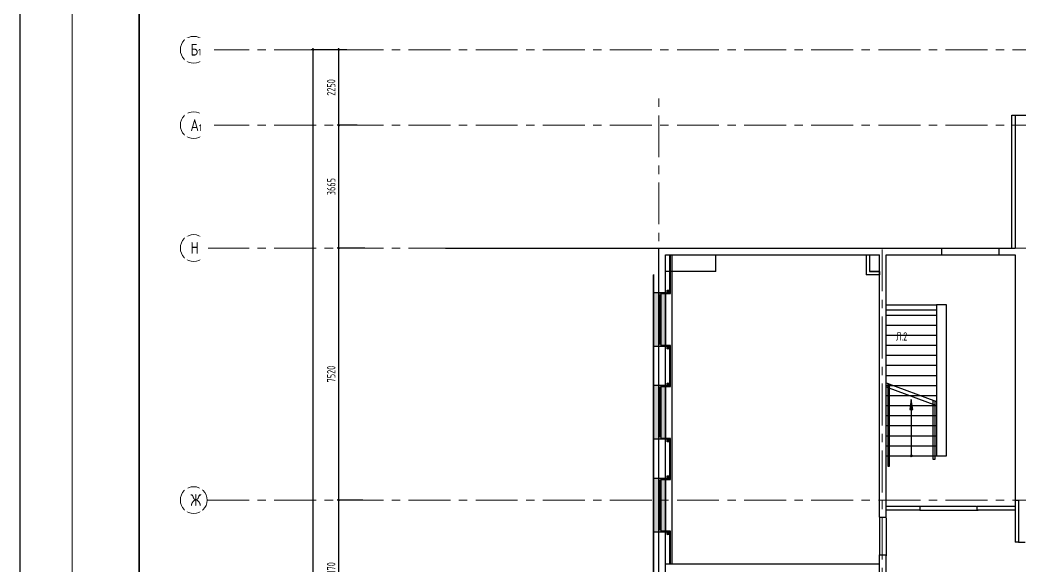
# Model space of a CAD drawing. Header units: millimetres. Extents: x -185251 to 7892985, y -102157 to 319855.
# Drawn here: x -183695 to -153868, y -60418 to -44130 of the extents above; entities that cross this region are included whole.
import ezdxf
from ezdxf import colors
from ezdxf.entities.mleader import LeaderData, LeaderLine
from ezdxf.math import Vec2, Vec3

# ---------------------------------------------------------------- set-up
doc = ezdxf.new("R2010")
doc.units = ezdxf.units.MM
doc.header["$LTSCALE"] = 10
doc.linetypes.add('CENTER', pattern=[2, 1.25, -0.25, 0.25, -0.25])
for name, color, linetype, lineweight in [('013', 7, 'Continuous', 13), ('АР_Оси', 142, 'Continuous', 9), ('АР_Оси размеры', 142, 'Continuous', 9)]:
    doc.layers.add(name, color=color, linetype=linetype, lineweight=lineweight)
doc.layers.add('Архитектура', color=251, linetype='Continuous')
doc.layers.get('0').off()
doc.layers.get('0').freeze()
doc.styles.add('GOST', font='isocpeur.ttf')
doc.styles.add('ISOCPEUR', font='isocpeur.ttf', dxfattribs={"width": 0.7})
doc.styles.add('БДА100', font='romand.shx', dxfattribs={"width": 0.7})
doc.styles.add('ГОСТ 2.304', font='isocpeur.ttf', dxfattribs={"width": 0.7})
doc.dimstyles.new('БДА1', dxfattribs={"dimtxt": 2, "dimasz": 1, "dimexe": 0.7, "dimexo": 0, "dimgap": 0.8, "dimtad": 1, "dimdec": 0, "dimrnd": 1, "dimzin": 0, "dimdsep": 46, "dimtxsty": 'БДА100', "dimblk": 'OBLIQUE', "dimcen": 2, "dimdle": 1, "dimadec": 0, "dimazin": 0, "dimtfac": 1, "dimtdec": 0, "dimtmove": 1, "dimatfit": 3, "dimldrblk": 'NONE', "dimfxl": 0.7, "dimtolj": 1, "dimtzin": 0, "dimlwd": -1, "dimlwe": -1, "dimarcsym": 0})
doc.dimstyles.new('СПДС', dxfattribs={"dimscale": 100, "dimtxt": 2.5, "dimasz": 0.5, "dimexe": 0.5, "dimexo": 1, "dimgap": 1, "dimtad": 1, "dimdec": 0, "dimrnd": 5, "dimtxsty": 'ГОСТ 2.304', "dimblk": 'OBLIQUE', "dimcen": 2.5, "dimdle": 0.5, "dimadec": 0, "dimazin": 2, "dimtfac": 0.75, "dimtdec": 0, "dimtmove": 1, "dimatfit": 3, "dimfxl": 1, "dimtolj": 1, "dimarcsym": 1})

# ---------------------------------------------------------------- blocks, each defined once
blk = doc.blocks.new('_Oblique')
at = {"color": 0, "linetype": 'ByBlock', "lineweight": -2}
blk.add_line((-0.5, -0.5), (0.5, 0.5), dxfattribs=at)
blk = doc.blocks.new('*D386')
at = {"layer": 'Defpoints', "color": 0, "ltscale": 100, "transparency": 16777216}
for p in [(-174196, -58453), (-173378, -58453), (-173846, -62623)]:
    blk.add_point(p, dxfattribs=at)
at = {"layer": 'АР_Оси размеры', "color": 0, "lineweight": -2, "ltscale": 100, "transparency": 16777216}
for p, q in [((-173478, -58453), (-174246, -58453)), ((-174196, -62673), (-174196, -58403)), ((-173946, -62623), (-174246, -62623))]:
    blk.add_line(p, q, dxfattribs=at)
at = {"layer": 'АР_Оси размеры', "color": 0, "lineweight": -2, "ltscale": 100, "transparency": 16777216, "xscale": 50, "yscale": 50, "zscale": 50}
for p, rotation in [((-174196, -58453), 90), ((-174196, -62623), 270)]:
    blk.add_blockref('_Oblique', p, dxfattribs=dict(at, rotation=rotation))
at = {"layer": 'АР_Оси размеры', "color": 0, "ltscale": 100, "transparency": 16777216, "insert": (-174421, -60538), "char_height": 250, "attachment_point": 5, "rotation": 90, "style": 'ГОСТ 2.304'}
blk.add_mtext('\\A1;4170', dxfattribs=at)
blk = doc.blocks.new('*D387')
at = {"layer": 'Defpoints', "color": 0, "ltscale": 100, "transparency": 16777216}
for p in [(-174196, -50933), (-173317, -50933), (-173378, -58453)]:
    blk.add_point(p, dxfattribs=at)
at = {"layer": 'АР_Оси размеры', "color": 0, "lineweight": -2, "ltscale": 100, "transparency": 16777216}
for p, q in [((-173417, -50933), (-174246, -50933)), ((-174196, -58503), (-174196, -50883)), ((-173478, -58453), (-174246, -58453))]:
    blk.add_line(p, q, dxfattribs=at)
at = {"layer": 'АР_Оси размеры', "color": 0, "lineweight": -2, "ltscale": 100, "transparency": 16777216, "xscale": 50, "yscale": 50, "zscale": 50}
for p, rotation in [((-174196, -50933), 90), ((-174196, -58453), 270)]:
    blk.add_blockref('_Oblique', p, dxfattribs=dict(at, rotation=rotation))
at = {"layer": 'АР_Оси размеры', "color": 0, "ltscale": 100, "transparency": 16777216, "insert": (-174421, -54693), "char_height": 250, "attachment_point": 5, "rotation": 90, "style": 'ГОСТ 2.304'}
blk.add_mtext('\\A1;7520', dxfattribs=at)
blk = doc.blocks.new('*D388')
at = {"layer": 'Defpoints', "color": 0, "ltscale": 100, "transparency": 16777216}
for p in [(-174196, -47268), (-173547, -47268), (-173317, -50933)]:
    blk.add_point(p, dxfattribs=at)
at = {"layer": 'АР_Оси размеры', "color": 0, "lineweight": -2, "ltscale": 100, "transparency": 16777216}
for p, q in [((-173647, -47268), (-174246, -47268)), ((-174196, -50983), (-174196, -47218)), ((-173417, -50933), (-174246, -50933))]:
    blk.add_line(p, q, dxfattribs=at)
at = {"layer": 'АР_Оси размеры', "color": 0, "lineweight": -2, "ltscale": 100, "transparency": 16777216, "xscale": 50, "yscale": 50, "zscale": 50}
for p, rotation in [((-174196, -47268), 90), ((-174196, -50933), 270)]:
    blk.add_blockref('_Oblique', p, dxfattribs=dict(at, rotation=rotation))
at = {"layer": 'АР_Оси размеры', "color": 0, "ltscale": 100, "transparency": 16777216, "insert": (-174421, -49100), "char_height": 250, "attachment_point": 5, "rotation": 90, "style": 'ГОСТ 2.304'}
blk.add_mtext('\\A1;3665', dxfattribs=at)
blk = doc.blocks.new('*D389')
at = {"layer": 'Defpoints', "color": 0, "ltscale": 100, "transparency": 16777216}
for p in [(-174196, -45018), (-173854, -45018), (-173547, -47268)]:
    blk.add_point(p, dxfattribs=at)
at = {"layer": 'АР_Оси размеры', "color": 0, "lineweight": -2, "ltscale": 100, "transparency": 16777216}
for p, q in [((-173954, -45018), (-174246, -45018)), ((-174196, -47318), (-174196, -44968)), ((-173647, -47268), (-174246, -47268))]:
    blk.add_line(p, q, dxfattribs=at)
at = {"layer": 'АР_Оси размеры', "color": 0, "lineweight": -2, "ltscale": 100, "transparency": 16777216, "xscale": 50, "yscale": 50, "zscale": 50}
for p, rotation in [((-174196, -45018), 90), ((-174196, -47268), 270)]:
    blk.add_blockref('_Oblique', p, dxfattribs=dict(at, rotation=rotation))
at = {"layer": 'АР_Оси размеры', "color": 0, "ltscale": 100, "transparency": 16777216, "insert": (-174421, -46143), "char_height": 250, "attachment_point": 5, "rotation": 90, "style": 'ГОСТ 2.304'}
blk.add_mtext('\\A1;2250', dxfattribs=at)
blk = doc.blocks.new('_DOTSMALL')
at = {"color": 0, "linetype": 'ByBlock', "const_width": 0.5}
blk.add_lwpolyline([(-0.0625, 0, 1), (0.0625, 0, 1)], format="xyb", close=True, dxfattribs=at)
blk = doc.blocks.new('A$Ce02d65bd')
at = {"ltscale": 100}
for points in [[(0, 0), (0, 75), (75, 75), (75, 0), (0, 0)], [(0, 0), (75, 75)], [(0, 75), (75, 0)]]:
    blk.add_lwpolyline(points, dxfattribs=at)
blk = doc.blocks.new('*D531')
at = {"layer": 'Defpoints', "color": 0, "ltscale": 100, "transparency": 16777216}
for p in [(-173854, -45018), (-174967, -78413), (-174708, -78413)]:
    blk.add_point(p, dxfattribs=at)
at = {"layer": 'АР_Оси размеры', "color": 0, "lineweight": -2, "ltscale": 100, "transparency": 16777216}
for p, q in [((-173954, -45018), (-175017, -45018)), ((-174967, -44968), (-174967, -78463)), ((-174808, -78413), (-175017, -78413))]:
    blk.add_line(p, q, dxfattribs=at)
at = {"layer": 'АР_Оси размеры', "color": 0, "lineweight": -2, "ltscale": 100, "transparency": 16777216, "xscale": 50, "yscale": 50, "zscale": 50}
for p, rotation in [((-174967, -45018), 90), ((-174967, -78413), 270)]:
    blk.add_blockref('_Oblique', p, dxfattribs=dict(at, rotation=rotation))
at = {"layer": 'АР_Оси размеры', "color": 0, "ltscale": 100, "transparency": 16777216, "insert": (-175192, -61715), "char_height": 250, "attachment_point": 5, "rotation": 90, "style": 'ГОСТ 2.304'}
blk.add_mtext('\\A1;33395', dxfattribs=at)
blk = doc.blocks.new('*U106')
h = blk.add_hatch(color=256)
h.dxf.hatch_style = 1
edge = h.paths.add_edge_path()
edge.add_arc((0, 0), 27.6, 359.64, 719.64)
h = blk.add_hatch(color=256)
h.dxf.hatch_style = 1
h.paths.add_polyline_path([(1380, -44), (1380, 44), (1680, 0)])
blk.add_line((1680, 0), (0, 0))
blk.add_lwpolyline([(1380, 44), (1380, -44), (1680, 0), (1380, 44)])
blk.add_circle((0, 0), 27.6)
blk = doc.blocks.new('*U103')
at = {"true_color": 0xffffff}
h = blk.add_hatch(color=7, dxfattribs=at)
h.dxf.hatch_style = 1
h.paths.add_polyline_path([(-1600, 140), (0, 140), (0, -220), (-1600, -220)])
at = {"lineweight": 30}
for p, q in [((-1600, 140), (-1600, -220)), ((0, 140), (0, -220))]:
    blk.add_line(p, q, dxfattribs=at)
for p, q in [((-1600, 140), (0, 140)), ((-1600, 140), (-1600, 140)), ((-1600, 140), (-1600, 140)), ((-1600, 0), (0, 0)), ((0, 140), (0, 140)), ((0, 140), (0, 140)), ((-1600, -70), (0, -70)), ((0, -220), (-1600, -220)), ((-1530, 0), (-1530, -70)), ((-1530, -35), (-70, -35)), ((-70, 0), (-70, -70))]:
    blk.add_line(p, q)
blk = doc.blocks.new('*D539')
at = {"layer": 'Defpoints', "color": 0, "transparency": 16777216}
for p, q in [((-15.52, -5), (-15.52, 599)), ((0, 594), (-19.02, 594)), ((0, 0), (-19.02, 0))]:
    blk.add_line(p, q, dxfattribs=at)
at = {"layer": 'Defpoints', "color": 0, "lineweight": 30, "transparency": 16777216}
for p in [(-15.52, 594), (0, 594), (0, 0)]:
    blk.add_point(p, dxfattribs=at)
at = {"layer": 'Defpoints', "color": 0, "transparency": 16777216, "xscale": 5, "yscale": 5, "zscale": 5}
for p, rotation in [((-15.52, 594), 90), ((-15.52, 0), 270)]:
    blk.add_blockref('_Oblique', p, dxfattribs=dict(at, rotation=rotation))
at = {"layer": 'Defpoints', "color": 0, "lineweight": 0, "transparency": 16777216, "insert": (-24.52, 148.5), "char_height": 10, "attachment_point": 5, "rotation": 90, "style": 'БДА100'}
blk.add_mtext('\\A1;594', dxfattribs=at)
blk = doc.blocks.new('_None')
blk = doc.blocks.new('*U537')
at = {"color": 44, "lineweight": 20, "ltscale": 10}
blk.add_line((0, 594), (0, 0), dxfattribs=at)
at = {"color": 137, "lineweight": 35, "ltscale": 10}
blk.add_line((20, 589), (20, 5), dxfattribs=at)
at = {"color": 44, "lineweight": 13, "style": 'GOST', "oblique": 10, "width": 0.8}
for tag in ['ФОРМАТВЕРТ', 'ФОРМАТГОРИЗ']:
    blk.add_attdef(tag, (789.98, 1.6), '', height=2, dxfattribs=at)
at = {"layer": 'Defpoints', "color": 251, "lineweight": 0}
dim = blk.add_linear_dim(base=(-15.52, 594), p1=(0, 0), p2=(0, 594), angle=90, dimstyle='БДА1', override={"dimscale": 5}, dxfattribs=at)
dim.commit()
dim.dimension.update_dxf_attribs({"geometry": '*D539', "text_midpoint": (-15.52, 148.5), "dimtype": 160})

msp = doc.modelspace()

# ---------------------------------------------------------------- linework, layer by layer
at = {"layer": 'АР_Оси', "linetype": 'CENTER', "ltscale": 100}
for p, q in [((-178117, -45017.9), (-100293.3, -45017.9)), ((-164658, -80224.2), (-164658, -46340.2)), ((-178117, -47267.9), (-100293.3, -47267.9)), ((-178117, -50932.9), (-99874.6, -50932.9)), ((-158008, -80224.2), (-158008, -50841.6)), ((-178117, -58452.9), (-99874.6, -58452.9))]:
    msp.add_line(p, q, dxfattribs=at)
at = {"layer": 'АР_Оси', "ltscale": 0.5}
for centre in [(-178517, -45017.9), (-178517, -47267.9), (-178517, -50932.9), (-178517, -58452.9)]:
    msp.add_circle(centre, 400, dxfattribs=at)
at = {"layer": 'Архитектура', "lineweight": 25, "transparency": 33554684}
for p, q in [((-154138.1, -46967.9), (-119243, -46967.9)), ((-154138.1, -50932.9), (-154138.1, -46967.9)), ((-154043, -46967.9), (-154043, -50932.9)), ((-171018.1, -50932.9), (-156222.4, -50932.9)), ((-164658, -68802.9), (-164658, -50932.9)), ((-156222.4, -51132.9), (-156222.4, -50932.9)), ((-156222.4, -50932.9), (-154539.4, -50932.9)), ((-154522.4, -50932.9), (-154043, -50932.9)), ((-154522.4, -51132.9), (-154522.4, -50932.9)), ((-164458, -68802.9), (-164458, -51132.9)), ((-164458, -51132.9), (-158083, -51132.9)), ((-164258, -60357.9), (-164258, -51132.9)), ((-162958, -51632.5), (-162958, -51132.9)), ((-158483, -51137.9), (-158483, -51732.5)), ((-158383, -51136.6), (-158383, -51632.5)), ((-158083, -58957.7), (-158083, -51132.9)), ((-157883, -58957.7), (-157883, -51132.9)), ((-157883, -51132.9), (-156222.4, -51132.9)), ((-156222.4, -51132.9), (-154482.5, -51133.1)), ((-154522.4, -51132.9), (-154043, -51132.9)), ((-154043, -51132.9), (-154043, -58452.9)), ((-164818, -68642.9), (-164818, -51732.9)), ((-164808, -68652.9), (-164808, -51722.9)), ((-162958, -51632.5), (-164458, -51632.5)), ((-158483, -51732.5), (-158483, -51732.5)), ((-158083, -51732.5), (-158483, -51732.5)), ((-158383, -51632.5), (-158083, -51632.5)), ((-158083, -51632.5), (-158083, -51732.5)), ((-157882.9, -52631.6), (-156382.9, -52631.6)), ((-157882.9, -52931.6), (-156382.9, -52931.6)), ((-157882.9, -53231.6), (-156382.9, -53231.6)), ((-157882.9, -53531.6), (-156382.9, -53531.6)), ((-157882.9, -53831.6), (-156382.9, -53831.6)), ((-157882.9, -54131.6), (-156382.9, -54131.6)), ((-157882.9, -54431.6), (-156382.9, -54431.6)), ((-157882.9, -54731.6), (-156382.9, -54731.6)), ((-157887.9, -54951), (-156382.9, -55511)), ((-157887.9, -55071.6), (-156382.9, -55631.6)), ((-157882.9, -55031.6), (-156382.9, -55031.6)), ((-157882.9, -55331.6), (-157189.3, -55331.6)), ((-157189.3, -55331.6), (-156382.9, -55331.6)), ((-157883, -55633.4), (-156382.9, -55631.6)), ((-157883, -55931.6), (-156382.9, -55931.6)), ((-157883, -56231.5), (-156383, -56231.5)), ((-157883, -56531.6), (-156383, -56531.6)), ((-157883, -56831.6), (-156382.9, -56831.6)), ((-157888, -57131.6), (-156382.9, -57131.6)), ((-154043, -58452.9), (-153943, -58452.9)), ((-154043, -58452.9), (-154043, -59710.4)), ((-153943, -58452.9), (-153943, -59710.4)), ((-156883, -58632.9), (-156883, -58752.9)), ((-156883, -58632.9), (-155200, -58632.9)), ((-156883, -58752.9), (-155143, -58753.1)), ((-155183, -58632.9), (-155183, -58752.9)), ((-154043, -58632.9), (-154043, -58752.9)), ((-158083, -58957.7), (-157883, -58957.7)), ((-158083, -58957.7), (-158083, -60087.7)), ((-157883, -58985.2), (-157883, -60112)), ((-153943, -59710.4), (-154043, -59710.4)), ((-153943, -59710.4), (-153743, -59710.4)), ((-158083, -61457.9), (-158083, -60087.7)), ((-158083, -60087.7), (-157883, -60087.7)), ((-157883, -61457.9), (-157883, -60087.7))]:
    msp.add_line(p, q, dxfattribs=at)
for points in [[(-164643.6, -52267.9), (-164332.3, -52267.9), (-164332.3, -51132.9)], [(-164598, -52292.9), (-164307.3, -52292.9), (-164307.3, -51132.9)], [(-164598, -52280.4), (-164319.8, -52280.4), (-164319.8, -51132.9)], [(-158083, -51632.5), (-158383, -51632.5)], [(-164643.6, -55037.9), (-164332.3, -55037.9), (-164332.3, -53867.9), (-164710.1, -53867.9)], [(-164598, -55062.9), (-164307.3, -55062.9), (-164307.3, -53842.9), (-164598, -53842.9)], [(-164598, -55050.4), (-164319.8, -55050.4), (-164319.8, -53855.4), (-164598, -53855.4)], [(-157832.7, -54965.7), (-157832.7, -57441.8), (-157782.7, -57441.8), (-157782.7, -54990.2)], [(-156433.6, -57245), (-156483.6, -57245), (-156483.6, -55473.6)], [(-156433.6, -55492.2), (-156433.6, -57245)], [(-164643.6, -57807.9), (-164332.3, -57807.9), (-164332.3, -56637.9), (-164710.1, -56637.9)], [(-164598, -57832.9), (-164307.3, -57832.9), (-164307.3, -56612.9), (-164598, -56612.9)], [(-164598, -57820.4), (-164319.8, -57820.4), (-164319.8, -56625.4), (-164598, -56625.4)], [(-157883, -58632.9), (-156883, -58632.9)], [(-156883, -58752.9), (-157883, -58752.9)], [(-155183, -58632.9), (-154043, -58632.9)], [(-154043, -58752.9), (-155183, -58752.9)], [(-164332.3, -60357.9), (-164332.3, -59407.9), (-164710.1, -59407.9)], [(-164307.3, -60357.9), (-164307.3, -59382.9), (-164598, -59382.9)], [(-164319.8, -60357.9), (-164319.8, -59395.4), (-164598, -59395.4)], [(-164458, -60357.9), (-158083, -60357.9)]]:
    msp.add_lwpolyline(points, dxfattribs=at)
for points in [[(-157883, -52631.6), (-156384.4, -52631.6), (-156384.4, -52781.9), (-157883, -52781.9)], [(-156382.9, -57131.6), (-156082.9, -57131.6), (-156082.9, -52631.6), (-156382.9, -52631.6)]]:
    msp.add_lwpolyline(points, close=True, dxfattribs=at)

# ---------------------------------------------------------------- block references
for name, p, rotation in [('A$Ce02d65bd', (-164332.3, -52267.9), 90), ('*U103', (-164598, -53867.9), 270), ('A$Ce02d65bd', (-164332.3, -53942.9), 90), ('*U103', (-164598, -56637.9), 270), ('A$Ce02d65bd', (-164332.3, -55037.9), 90), ('*U106', (-157135.4, -57131.6), 89.99999999999999), ('A$Ce02d65bd', (-164332.3, -56712.9), 90), ('*U103', (-164598, -59407.9), 270), ('A$Ce02d65bd', (-164332.3, -57807.9), 90), ('A$Ce02d65bd', (-164332.3, -59482.9), 90)]:
    msp.add_blockref(name, p, dxfattribs=dict(at, rotation=rotation))

# ---------------------------------------------------------------- dimensions: what is measured, and where the dimension line sits
at = {"layer": 'АР_Оси размеры', "ltscale": 100}
for base, p1, p2, picture, middle in [((-174966.5, -78412.9), (-173854, -45017.9), (-174708, -78412.9), '*D531', (-175191.5, -61715.4)), ((-174196, -45017.9), (-173547.1, -47267.9), (-173854, -45017.9), '*D389', (-174421, -46142.9)), ((-174196, -47267.9), (-173317.3, -50932.9), (-173547.1, -47267.9), '*D388', (-174421, -49100.4)), ((-174196, -50932.9), (-173378.2, -58452.9), (-173317.3, -50932.9), '*D387', (-174421, -54692.9)), ((-174196, -58452.9), (-173846.1, -62622.9), (-173378.2, -58452.9), '*D386', (-174421, -60537.9))]:
    dim = msp.add_linear_dim(base=base, p1=p1, p2=p2, angle=90, dimstyle='СПДС', dxfattribs=at)
    dim.commit()
    dim.dimension.update_dxf_attribs({"geometry": picture, "text_midpoint": middle})

# ---------------------------------------------------------------- leaders
at = {"layer": 'Архитектура', "lineweight": 25, "transparency": 33554684}
ml = msp.add_multileader_mtext('Standard', dxfattribs=at)
ml.set_content('+0,900', color=256, style='ISOCPEUR')
ml.set_leader_properties(color=256, linetype='Continuous', lineweight=-1)
ml.set_arrow_properties(name='DOTSMALL')
ml.build(insert=Vec2(0, 0))
ml.multileader.update_dxf_attribs({"has_text_frame": 1, "text_left_attachment_type": 4, "text_right_attachment_type": 4, "dogleg_length": 100, "arrow_head_size": 180})
ctx = ml.context
ctx.base_point, ctx.char_height, ctx.arrow_head_size, ctx.landing_gap_size, ctx.plane_origin, ctx.plane_x_axis, ctx.plane_y_axis = Vec3(-164069.1, -75201.3), 250, 180, 50, Vec3(-152446, -49965.4), Vec3(0, 1), Vec3(-1, 0)
ctx.left_attachment, ctx.right_attachment = 4, 4
notes = []
notes.append((ctx, [(0, (0, 0, 0), (0, 0), (1, 0), 1, [])]))
ctx.mtext.insert, ctx.mtext.text_direction, ctx.mtext.rotation, ctx.mtext.width, ctx.mtext.line_spacing_style, ctx.mtext.flow_direction = Vec3(-164402.4, -75151.3), Vec3(0, 1), 1.5707963, 852.697, 2, 5
ml = msp.add_multileader_mtext('Standard', dxfattribs=at)
ml.set_content('+0,450', color=256, style='ISOCPEUR')
ml.set_leader_properties(color=256, linetype='Continuous', lineweight=-1)
ml.set_arrow_properties(name='DOTSMALL')
ml.build(insert=Vec2(0, 0))
ml.multileader.update_dxf_attribs({"has_text_frame": 1, "text_left_attachment_type": 4, "text_right_attachment_type": 4, "dogleg_length": 100, "arrow_head_size": 180})
ctx = ml.context
ctx.base_point, ctx.char_height, ctx.arrow_head_size, ctx.landing_gap_size, ctx.plane_origin, ctx.plane_x_axis, ctx.plane_y_axis = Vec3(-163484.8, -75201.3), 250, 180, 50, Vec3(-151861.7, -49965.4), Vec3(0, 1), Vec3(-1, 0)
ctx.left_attachment, ctx.right_attachment = 4, 4
notes.append((ctx, [(0, (0, 0, 0), (0, 0), (1, 0), 1, [])]))
ctx.mtext.insert, ctx.mtext.text_direction, ctx.mtext.rotation, ctx.mtext.width, ctx.mtext.line_spacing_style, ctx.mtext.flow_direction = Vec3(-163818.1, -75151.3), Vec3(0, 1), 1.5707963, 852.697, 2, 5
ml = msp.add_multileader_mtext('Standard', dxfattribs=at)
ml.set_content('Л.2', color=256, style='ISOCPEUR')
ml.set_leader_properties(color=256, linetype='Continuous', lineweight=-1)
ml.set_arrow_properties(name='DOTSMALL')
ml.build(insert=Vec2(0, 0))
ml.multileader.update_dxf_attribs({"has_text_frame": 1, "text_left_attachment_type": 4, "text_right_attachment_type": 4, "dogleg_length": 100, "arrow_head_size": 180})
ctx = ml.context
ctx.base_point, ctx.char_height, ctx.arrow_head_size, ctx.landing_gap_size, ctx.plane_origin = Vec3(-157640.6, -53776.8, 0), 250, 180, 50, Vec3(-93731, -64745.1, 0)
ctx.left_attachment, ctx.right_attachment = 4, 4
notes.append((ctx, [(0, (0, 0, 0), (0, 0), (1, 0), 1, [])]))
ctx.mtext.insert, ctx.mtext.width, ctx.mtext.line_spacing_style, ctx.mtext.flow_direction = Vec3(-157590.6, -53443.5, 0), 852.697, 2, 5
ml = msp.add_multileader_mtext('Standard', dxfattribs=at)
ml.set_content('-2,950', color=256, style='ISOCPEUR')
ml.set_leader_properties(color=256, linetype='Continuous', lineweight=-1)
ml.set_arrow_properties(name='DOTSMALL')
ml.build(insert=Vec2(0, 0))
ml.multileader.update_dxf_attribs({"has_text_frame": 1, "text_left_attachment_type": 4, "text_right_attachment_type": 4, "dogleg_length": 100, "arrow_head_size": 180})
ctx = ml.context
ctx.base_point, ctx.char_height, ctx.arrow_head_size, ctx.landing_gap_size, ctx.plane_origin = Vec3(-155932.5, -73578.4), 250, 180, 50, Vec3(-154990.8, -74932)
ctx.left_attachment, ctx.right_attachment = 4, 4
notes.append((ctx, [(0, (0, 0, 0), (0, 0), (1, 0), 1, [])]))
ctx.mtext.insert, ctx.mtext.width, ctx.mtext.defined_height, ctx.mtext.line_spacing_style, ctx.mtext.flow_direction = Vec3(-155882.5, -73245.1), 599.198, 407.5, 2, 5
for ctx, leaders in notes:
    for number, flags, end, landing, length, lines in leaders:
        leader = LeaderData()
        leader.index, (leader.has_last_leader_line, leader.has_dogleg_vector, leader.attachment_direction) = number, flags
        leader.last_leader_point, leader.dogleg_vector, leader.dogleg_length = Vec3(end), Vec3(landing), length
        for number, points, colour, breaks in lines:
            line = LeaderLine()
            line.index, line.vertices, line.color, line.breaks = number, Vec3.list(points), colors.encode_raw_color(colour), breaks
            leader.lines.append(line)
        ctx.leaders.append(leader)

# ---------------------------------------------------------------- next in the draw order: texts
at = {"layer": 'АР_Оси', "char_height": 350, "attachment_point": 1, "line_spacing_factor": 1.149209, "style": 'ГОСТ 2.304', "bg_fill": 2}
for s, insert, width in [('{\\W0.8;Б\\H0.57143x;1}', (-178616.8, -44840.1), 528.82), ('{\\W0.8;А\\H0.57143x;1}', (-178616.8, -47090.1), 528.82), ('{\\W0.8;Ж}', (-178616.8, -58275.1), 178.206)]:
    msp.add_mtext(s, dxfattribs=dict(at, insert=insert, width=width))
at = {"layer": 'АР_Оси', "insert": (-178616.8, -50755.1), "char_height": 350, "attachment_point": 1, "line_spacing_factor": 1.149209, "style": 'ГОСТ 2.304', "bg_fill": 2}
msp.add_mtext('{\\W0.8;Н}', dxfattribs=at)

# ---------------------------------------------------------------- next in the draw order: block references
at = {"layer": '013', "xscale": 100, "yscale": 100, "zscale": 100}
msp.add_blockref('*U537', (-182142.7, -98694.6), dxfattribs=at)

doc.saveas('drawing.dxf')
